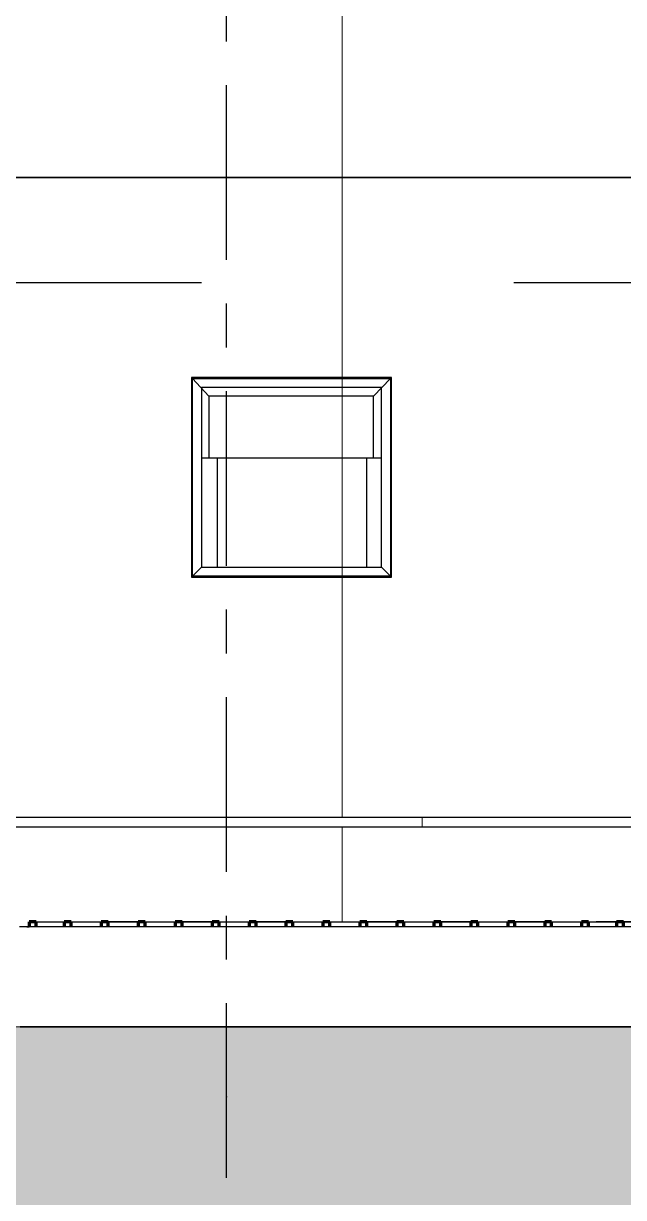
# Model space of a CAD drawing. Header units: millimetres. Extents: x -4391136 to -1798569, y -886572 to -291056.
# Drawn here: x -2233329 to -2232728, y -394861 to -393686 of the extents above; entities that cross this region are included whole.
import ezdxf
from ezdxf.enums import TextEntityAlignment as Align

# ---------------------------------------------------------------- set-up
doc = ezdxf.new("R2010")
doc.units = ezdxf.units.MM
doc.set_wipeout_variables(frame=1)
for name, pattern in [('CENTER', [50.8, 31.75, -6.35, 6.35, -6.35]), ('TA_GL_000.70000', [1.925, 0.7, -0.175, 0.175, -0.175, 0.7]), ('TA_GL_005.00000', [13.75, 5, -1.25, 1.25, -1.25, 5])]:
    doc.linetypes.add(name, pattern=pattern)
for name, color, linetype in [('000 - 0_SYM_DWG_GRID-BUBBLE_MAIN_COLOR_1', 7, 'Continuous'), ('000 - 0_SYM_DWG_GRIDLINE_MAIN_COLOR_251', 7, 'Continuous'), ('000 - CONCRETE_COL_CUT_COLOR_1', 7, 'Continuous'), ('000 - CONCRETE_COL_CUT_COLOR_5', 7, 'Continuous'), ('000 - CONCRETE_COL_HATCH_', 7, 'Continuous'), ('000 - CONCRETE_COL_WIPEOUT_', 7, 'Continuous'), ('000 - CONCRETE_WALL_MAIN_COLOR_1', 7, 'Continuous'), ('000 - GRID', 7, 'CENTER')]:
    doc.layers.add(name, color=color, linetype=linetype)
doc.styles.add('Arial', font='arial.ttf', dxfattribs={"height": 1500})
doc.styles.add('TA', font='', dxfattribs={"height": 4.5})
doc.styles.get('TA').set_extended_font_data('Cordia New')

# ---------------------------------------------------------------- blocks, each defined once
blk = doc.blocks.new('*U1514')
at = {"layer": '000 - 0_SYM_DWG_GRIDLINE_MAIN_COLOR_251', "color": 7, "linetype": 'ByBlock', "ltscale": 5}
blk.add_line((20, 0), (-622.815, 0), dxfattribs=at)
at = {"color": 7, "style": 'TA', "flags": 1}
blk.add_attdef('LOCATION', (6, -6), '', height=4.5, rotation=270, dxfattribs=at)
blk = doc.blocks.new('*U1512')
at = {"layer": '000 - 0_SYM_DWG_GRIDLINE_MAIN_COLOR_251', "color": 7, "linetype": 'ByBlock', "ltscale": 5}
blk.add_line((20, 0), (-354.517, 0), dxfattribs=at)
at = {"layer": '000 - 0_SYM_DWG_GRIDLINE_MAIN_COLOR_251', "color": 7}
blk.add_point((0, 0), dxfattribs=at)
at = {"color": 7, "style": 'TA', "flags": 1}
blk.add_attdef('LOCATION', (6, -6), '', height=4.5, rotation=270, dxfattribs=at)
at = {"layer": '000 - 0_SYM_DWG_GRID-BUBBLE_MAIN_COLOR_1', "color": 7, "style": 'Arial'}
blk.add_attdef('GRID-HEAD', text='', height=4, rotation=90, dxfattribs=at).set_placement((63.75, 0), align=Align.MIDDLE_CENTER)
blk = doc.blocks.new('W-1-PP17-ENT2_REV00_20260527-020919_ELEVATION_2_DIMS')
at = {"layer": '000 - GRID', "color": 7, "linetype": 'TA_GL_000.70000', "xscale": 50.00000000000038, "yscale": 50.00000000000038, "zscale": 50.00000000000038, "rotation": 270}
blk.add_blockref('*U1512', (0, 101070), dxfattribs=at)
blk = doc.blocks.new('Earth Pit - Earth Pit-V94-ENTRANCE 2 - ENLARGE ELEVATION 2')
at = {"layer": '000 - CONCRETE_WALL_MAIN_COLOR_1', "color": 7}
for p, q in [((-495978.9, 101245), (-496278.9, 101245)), ((-496278.9, 101245), (-495978.9, 101245))]:
    blk.add_line(p, q, dxfattribs=at)
blk = doc.blocks.new('DPA_Drainage Gutter_Landscape PP17_REV B - DPA_Drainage Gutter_Landscape PP17_REV B-V127-ENTRANCE 2 - ENLARGE ELEVATION 2')
at = {"layer": '000 - CONCRETE_WALL_MAIN_COLOR_1', "color": 7, "lineweight": 70}
for p, q in [((-496839.4, 101245), (-496846.4, 101245)), ((-496846.4, 101245), (-496846.4, 101240)), ((-496839.4, 101240), (-496839.4, 101245)), ((-496804.4, 101245), (-496811.4, 101245)), ((-496811.4, 101245), (-496811.4, 101240)), ((-496804.4, 101240), (-496804.4, 101245)), ((-496767.4, 101245), (-496774.4, 101245)), ((-496774.4, 101245), (-496774.4, 101240)), ((-496767.4, 101240), (-496767.4, 101245)), ((-496730.4, 101245), (-496737.4, 101245)), ((-496737.4, 101245), (-496737.4, 101240)), ((-496730.4, 101240), (-496730.4, 101245)), ((-496693.4, 101245), (-496700.4, 101245)), ((-496700.4, 101245), (-496700.4, 101240)), ((-496693.4, 101240), (-496693.4, 101245)), ((-496656.4, 101245), (-496663.4, 101245)), ((-496663.4, 101245), (-496663.4, 101240)), ((-496656.4, 101240), (-496656.4, 101245)), ((-496619.4, 101245), (-496626.4, 101245)), ((-496626.4, 101245), (-496626.4, 101240)), ((-496619.4, 101240), (-496619.4, 101245)), ((-496582.4, 101245), (-496589.4, 101245)), ((-496589.4, 101245), (-496589.4, 101240)), ((-496582.4, 101240), (-496582.4, 101245)), ((-496545.4, 101245), (-496552.4, 101245)), ((-496552.4, 101245), (-496552.4, 101240)), ((-496545.4, 101240), (-496545.4, 101245)), ((-496508.4, 101245), (-496515.4, 101245)), ((-496515.4, 101245), (-496515.4, 101240)), ((-496508.4, 101240), (-496508.4, 101245)), ((-496471.4, 101245), (-496478.4, 101245)), ((-496478.4, 101245), (-496478.4, 101240)), ((-496471.4, 101240), (-496471.4, 101245)), ((-496434.4, 101245), (-496441.4, 101245)), ((-496441.4, 101245), (-496441.4, 101240)), ((-496434.4, 101240), (-496434.4, 101245)), ((-496397.4, 101245), (-496404.4, 101245)), ((-496404.4, 101245), (-496404.4, 101240)), ((-496397.4, 101240), (-496397.4, 101245)), ((-496360.4, 101245), (-496367.4, 101245)), ((-496367.4, 101245), (-496367.4, 101240)), ((-496360.4, 101240), (-496360.4, 101245)), ((-496323.4, 101245), (-496330.4, 101245)), ((-496330.4, 101245), (-496330.4, 101240)), ((-496323.4, 101240), (-496323.4, 101245)), ((-496286.4, 101245), (-496293.4, 101245)), ((-496293.4, 101245), (-496293.4, 101240)), ((-496286.4, 101240), (-496286.4, 101245)), ((-496251.4, 101245), (-496258.4, 101245)), ((-496258.4, 101245), (-496258.4, 101240)), ((-496251.4, 101240), (-496251.4, 101245))]:
    blk.add_line(p, q, dxfattribs=at)
at = {"layer": '000 - CONCRETE_WALL_MAIN_COLOR_1', "color": 7}
for p, q in [((-496839.4, 101245), (-496811.4, 101245)), ((-496839.4, 101245), (-496811.4, 101245)), ((-496839.4, 101240), (-496839.4, 101245)), ((-496839.4, 101240), (-496839.4, 101245)), ((-496811.4, 101245), (-496811.4, 101240)), ((-496811.4, 101245), (-496811.4, 101240)), ((-496804.4, 101245), (-496774.4, 101245)), ((-496804.4, 101245), (-496774.4, 101245)), ((-496804.4, 101240), (-496804.4, 101245)), ((-496804.4, 101245), (-496804.4, 101240)), ((-496774.4, 101245), (-496774.4, 101240)), ((-496774.4, 101245), (-496774.4, 101240)), ((-496767.4, 101245), (-496737.4, 101245)), ((-496737.4, 101245), (-496767.4, 101245)), ((-496767.4, 101245), (-496767.4, 101240)), ((-496767.4, 101240), (-496767.4, 101245)), ((-496737.4, 101245), (-496737.4, 101240)), ((-496737.4, 101245), (-496737.4, 101240)), ((-496730.4, 101245), (-496700.4, 101245)), ((-496730.4, 101245), (-496700.4, 101245)), ((-496730.4, 101240), (-496730.4, 101245)), ((-496730.4, 101245), (-496730.4, 101240)), ((-496700.4, 101245), (-496700.4, 101240)), ((-496700.4, 101245), (-496700.4, 101240)), ((-496693.4, 101245), (-496663.4, 101245)), ((-496663.4, 101245), (-496693.4, 101245)), ((-496693.4, 101245), (-496693.4, 101240)), ((-496693.4, 101240), (-496693.4, 101245)), ((-496663.4, 101245), (-496663.4, 101240)), ((-496663.4, 101245), (-496663.4, 101240)), ((-496656.4, 101245), (-496626.4, 101245)), ((-496656.4, 101245), (-496626.4, 101245)), ((-496656.4, 101240), (-496656.4, 101245)), ((-496656.4, 101245), (-496656.4, 101240)), ((-496626.4, 101245), (-496626.4, 101240)), ((-496626.4, 101245), (-496626.4, 101240)), ((-496619.4, 101245), (-496589.4, 101245)), ((-496589.4, 101245), (-496619.4, 101245)), ((-496619.4, 101245), (-496619.4, 101240)), ((-496619.4, 101240), (-496619.4, 101245)), ((-496589.4, 101245), (-496589.4, 101240)), ((-496589.4, 101245), (-496589.4, 101240)), ((-496582.4, 101240), (-496582.4, 101245)), ((-496582.4, 101245), (-496552.4, 101245)), ((-496582.4, 101245), (-496552.4, 101245)), ((-496582.4, 101245), (-496582.4, 101240)), ((-496552.4, 101245), (-496552.4, 101240)), ((-496552.4, 101245), (-496552.4, 101240)), ((-496545.4, 101245), (-496515.4, 101245)), ((-496545.4, 101245), (-496515.4, 101245)), ((-496545.4, 101240), (-496545.4, 101245)), ((-496545.4, 101245), (-496545.4, 101240)), ((-496515.4, 101240), (-496515.4, 101245)), ((-496515.4, 101245), (-496515.4, 101240)), ((-496508.4, 101245), (-496478.4, 101245)), ((-496478.4, 101245), (-496508.4, 101245)), ((-496508.4, 101245), (-496508.4, 101240)), ((-496508.4, 101245), (-496508.4, 101240)), ((-496478.4, 101240), (-496478.4, 101245)), ((-496478.4, 101240), (-496478.4, 101245)), ((-496471.4, 101245), (-496441.4, 101245)), ((-496471.4, 101245), (-496441.4, 101245)), ((-496471.4, 101240), (-496471.4, 101245)), ((-496471.4, 101245), (-496471.4, 101240)), ((-496441.4, 101240), (-496441.4, 101245)), ((-496441.4, 101245), (-496441.4, 101240)), ((-496434.4, 101245), (-496404.4, 101245)), ((-496404.4, 101245), (-496434.4, 101245)), ((-496434.4, 101245), (-496434.4, 101240)), ((-496434.4, 101245), (-496434.4, 101240)), ((-496404.4, 101240), (-496404.4, 101245)), ((-496404.4, 101240), (-496404.4, 101245)), ((-496397.4, 101245), (-496367.4, 101245)), ((-496397.4, 101245), (-496367.4, 101245)), ((-496397.4, 101240), (-496397.4, 101245)), ((-496397.4, 101245), (-496397.4, 101240)), ((-496367.4, 101240), (-496367.4, 101245)), ((-496367.4, 101245), (-496367.4, 101240)), ((-496360.4, 101245), (-496330.4, 101245)), ((-496330.4, 101245), (-496360.4, 101245)), ((-496360.4, 101245), (-496360.4, 101240)), ((-496360.4, 101245), (-496360.4, 101240)), ((-496330.4, 101240), (-496330.4, 101245)), ((-496330.4, 101240), (-496330.4, 101245)), ((-496323.4, 101245), (-496293.4, 101245)), ((-496323.4, 101245), (-496293.4, 101245)), ((-496323.4, 101240), (-496323.4, 101245)), ((-496323.4, 101245), (-496323.4, 101240)), ((-496293.4, 101240), (-496293.4, 101245)), ((-496293.4, 101245), (-496293.4, 101240)), ((-496286.4, 101245), (-496258.4, 101245)), ((-496286.4, 101245), (-496258.4, 101245)), ((-496286.4, 101245), (-496286.4, 101240)), ((-496286.4, 101245), (-496286.4, 101240)), ((-496258.4, 101240), (-496258.4, 101245)), ((-496258.4, 101245), (-496258.4, 101240)), ((-496811.4, 101240), (-496839.4, 101240)), ((-496774.4, 101240), (-496804.4, 101240)), ((-496737.4, 101240), (-496767.4, 101240)), ((-496700.4, 101240), (-496730.4, 101240)), ((-496663.4, 101240), (-496693.4, 101240)), ((-496626.4, 101240), (-496656.4, 101240)), ((-496589.4, 101240), (-496619.4, 101240)), ((-496552.4, 101240), (-496582.4, 101240)), ((-496515.4, 101240), (-496545.4, 101240)), ((-496478.4, 101240), (-496508.4, 101240)), ((-496441.4, 101240), (-496471.4, 101240)), ((-496404.4, 101240), (-496434.4, 101240)), ((-496367.4, 101240), (-496397.4, 101240)), ((-496330.4, 101240), (-496360.4, 101240)), ((-496293.4, 101240), (-496323.4, 101240)), ((-496258.4, 101240), (-496286.4, 101240))]:
    blk.add_line(p, q, dxfattribs=at)
blk = doc.blocks.new('DPA_LIGHTING_WALL MOUNT_WLL711 1 - 10W LED_use_-V131-ENTRANCE 2 - ENLARGE ELEVATION 2')
at = {"layer": '000 - CONCRETE_WALL_MAIN_COLOR_1', "color": 7}
for p, q in [((-517483.9, 101790), (-517683.9, 101790)), ((-517683.9, 101790), (-517683.9, 101590)), ((-517682.9, 101789), (-517666.8, 101771)), ((-517682.9, 101789), (-517484.9, 101789)), ((-517682.9, 101591), (-517682.9, 101789)), ((-517501.8, 101771), (-517484.9, 101789)), ((-517484.9, 101789), (-517484.9, 101591)), ((-517483.9, 101590), (-517483.9, 101790)), ((-517673.9, 101780), (-517493.9, 101780)), ((-517673.9, 101780), (-517673.9, 101600)), ((-517501.8, 101771), (-517666.8, 101771)), ((-517666.8, 101771), (-517666.8, 101709.4)), ((-517501.8, 101709.4), (-517501.8, 101771)), ((-517493.9, 101600), (-517493.9, 101780)), ((-517673.9, 101709.4), (-517493.9, 101709.4)), ((-517658.2, 101709.4), (-517658.2, 101600)), ((-517508.5, 101600), (-517508.5, 101709.4)), ((-517683.9, 101590), (-517673.9, 101600)), ((-517673.9, 101600), (-517493.9, 101600)), ((-517483.9, 101590), (-517493.9, 101600)), ((-517683.9, 101590), (-517483.9, 101590)), ((-517484.9, 101591), (-517682.9, 101591))]:
    blk.add_line(p, q, dxfattribs=at)
blk = doc.blocks.new('*U1434')
at = {"layer": '000 - CONCRETE_COL_HATCH_'}
h = blk.add_hatch(dxfattribs=at)
h.set_pattern_fill('AR-CONC', scale=0.04)
h.set_pattern_definition([(50, (-342476.865, -850394.2085), (7.28738676, -0.63756342), [0.762, -8.382]), (355, (-342476.865, -850394.2085), (-1.40973686, 7.64227381), [0.6096, -6.705623367]), (100.4514447, (-342476.258, -850394.2616), (5.877649884, 7.004710076), [0.64760035, -7.123609784]), (46.1842, (-342476.865, -850392.1765), (10.84316164, -1.68169312), [1.143, -12.573]), (96.6355576, (-342475.962, -850392.317), (9.49616536, 9.89704498), [0.97140093, -10.68542433]), (351.1841512, (-342476.865, -850392.176), (9.49616536, 9.89704498), [0.91439868, -10.05838928]), (21, (-342475.849, -850392.6845), (6.06457565, -4.090607927), [0.762, -8.382]), (326, (-342475.849, -850392.6845), (2.472081134, 7.367518645), [0.6096, -6.7056]), (71.451445, (-342475.344, -850393.025), (8.53665677, 3.276910755), [0.64760035, -7.123597504]), (37.5, (-342476.8652, -850394.2085), (0.12354413, 3.382201555), [0, -6.62432, 0, -6.8072, 0, -6.731]), (7.5, (-342476.8652, -850394.2085), (2.6727865, 4.007222993), [0, -3.88112, 0, -6.47192, 0, -2.5654]), (327.5, (-342479.131, -850394.2085), (5.423623807, -0.22914976), [0, -2.54, 0, -7.9248, 0, -10.5156]), (317.5, (-342480.147, -850394.2085), (5.925167255, 1.017059641), [0, -3.302, 0, -5.26288, 0, -7.4676])])
h.paths.add_polyline_path([(0, 0), (0, 100), (-50, 100), (-50, 800), (-350, 800), (-350, 100), (-2946.4, 100), (-16181.8, -50), (-28357, -50), (-28357, 50), (-28357, -50), (-28357, 50), (-28504.4, 50), (-28532.4, 22), (-28543.7, -50), (-30682, -50), (-30682, 0), (-31116.3, 0), (-31116.3, -300), (-16180.4, -300), (-2945, -150), (-350, -150), (-350, -704.7), (-50, -704.7), (-50, -150), (868.8, -150), (868.8, 0)])
at = {"layer": '000 - CONCRETE_COL_CUT_COLOR_1', "color": 7, "lineweight": -2}
blk.add_lwpolyline([(-50, 800), (-350, 800), (-350, 100), (-2946.4, 100), (-16181.8, -50)], dxfattribs=at)
blk = doc.blocks.new('A$C3de08056')
at = {"layer": '000 - CONCRETE_WALL_MAIN_COLOR_1', "lineweight": 9}
h = blk.add_hatch(dxfattribs=at)
h.set_pattern_fill('FP_5', style=0, pattern_type=2)
h.set_pattern_definition([(90, (-5209.9, -3900), (-600, 4e-14), [])])
h.paths.add_polyline_path([(-28499.9, -4200), (-5104.9, -4200), (-5104.9, -3900), (-28499.9, -3900), (-28499.9, -4130.1)])
h = blk.add_hatch(dxfattribs=at)
h.set_pattern_fill('FP_1', style=0, pattern_type=2)
h.set_pattern_definition([(90, (-5209.9, -4840), (-600, 4e-14), [])])
h.paths.add_polyline_path([(-28609.9, -5100), (-28597.4, -5100), (-28597.4, -5095), (-28002.4, -5095), (-28002.4, -5100), (-27998.1, -5100), (-27998.1, -5095), (-27403.1, -5095), (-27403.1, -5100), (-27398.8, -5100), (-27398.8, -5095), (-26803.8, -5095), (-26803.8, -5100), (-26799.6, -5100), (-26799.6, -5095), (-26204.6, -5095), (-26204.6, -5100), (-26200.3, -5100), (-26200.3, -5095), (-25605.3, -5095), (-25605.3, -5100), (-25601, -5100), (-25601, -5095), (-25006, -5095), (-25006, -5100), (-25001.7, -5100), (-25001.7, -5095), (-24406.7, -5095), (-24406.7, -5100), (-24402.4, -5100), (-24402.4, -5095), (-23807.4, -5095), (-23807.4, -5100), (-23803.1, -5100), (-23803.1, -5095), (-23208.1, -5095), (-23208.1, -5100), (-23203.8, -5100), (-23203.8, -5095), (-22608.8, -5095), (-22608.8, -5100), (-22604.6, -5100), (-22604.6, -5095), (-22009.6, -5095), (-22009.6, -5100), (-22005.3, -5100), (-22005.3, -5095), (-21410.3, -5095), (-21410.3, -5100), (-21406, -5100), (-21406, -5095), (-20811, -5095), (-20811, -5100), (-20806.7, -5100), (-20806.7, -5095), (-20211.7, -5095), (-20211.7, -5100), (-20207.4, -5100), (-20207.4, -5095), (-19612.4, -5095), (-19612.4, -5099.9), (-19607.4, -5099.9), (-19607.4, -5095), (-19128.4, -5094.5), (-6372.4, -4950), (-6372.4, -4945), (-5177.6, -4945), (-5177.6, -4950), (-5172.8, -4950), (-5172.8, -4945), (-5054.9, -4945), (-5054.9, -4850), (-28649.9, -4850), (-28649.9, -5100)])
h.paths.add_polyline_path([(-26298.1, -4840), (-5054.9, -4840), (-5054.9, -4200), (-5545.8, -4200), (-5545.8, -4510), (-5755.8, -4510), (-5755.8, -4200), (-26290.8, -4200), (-26290.8, -4510), (-26500.8, -4510), (-26500.8, -4200), (-28649.9, -4200), (-28649.9, -4840), (-26548, -4840)])
h.paths.add_polyline_path([(-28290.5, -4527.5), (-28306.9, -4521.9), (-28316.6, -4508.5), (-28316.3, -4491), (-28306.6, -4477.7), (-28290.5, -4472.5), (-28274.1, -4478.1), (-28264.3, -4492.3), (-28264.7, -4509), (-28274.4, -4522.3), (-28288.1, -4526.7)])
h.paths.add_polyline_path([(-28288.5, -4516.7), (-28278.1, -4512.4), (-28274.3, -4502), (-28279.7, -4502), (-28282.5, -4508.1), (-28288.5, -4510.7), (-28288.5, -4515.9)])
h.paths.add_polyline_path([(-28292.5, -4516.7), (-28292.5, -4510.7), (-28298.5, -4508.1), (-28302, -4502), (-28307.1, -4502.2), (-28302.3, -4512.6), (-28294.4, -4515.9)])
h.paths.add_polyline_path([(-28302, -4498), (-28301.2, -4498), (-28298.5, -4491.9), (-28292.5, -4489.3), (-28292.5, -4483.3), (-28302.8, -4487.6), (-28306.7, -4498), (-28305.4, -4498)])
h.paths.add_polyline_path([(-28273.8, -4498), (-28278.6, -4487.4), (-28288.5, -4483.3), (-28288.5, -4489.3), (-28282.2, -4492.3), (-28279, -4498), (-28274.3, -4498)])
h.paths.add_polyline_path([(-28290.5, -4343.9), (-28295.6, -4343.1), (-28296.1, -4338.3), (-28296.4, -4333.4), (-28296, -4326.9), (-28295.6, -4326.4), (-28301.1, -4325.8), (-28305.5, -4323), (-28305.5, -4314.2), (-28300.1, -4311.3), (-28297.3, -4310.8), (-28297.5, -4308.6), (-28301.5, -4306.4), (-28301.5, -4303.8), (-28303.9, -4303.8), (-28304.1, -4304.9), (-28307.8, -4315.2), (-28309.9, -4315.2), (-28310.2, -4303.8), (-28311.8, -4303.8), (-28310, -4299.5), (-28311.7, -4296.1), (-28309.9, -4296.1), (-28310, -4282), (-28311.2, -4279.8), (-28311.2, -4275.6), (-28309.9, -4273.3), (-28307.5, -4272.1), (-28302.8, -4271.9), (-28300, -4271.9), (-28295.6, -4265), (-28293.9, -4265), (-28293.9, -4263), (-28287, -4263), (-28287, -4265), (-28285.3, -4265), (-28281, -4271.9), (-28279.5, -4271.9), (-28279.9, -4283.5), (-28282.4, -4283.5), (-28282.1, -4292.2), (-28279.5, -4293.6), (-28279.5, -4306.4), (-28283.6, -4308.7), (-28283.4, -4311), (-28278.8, -4312.1), (-28275.5, -4314.2), (-28275.5, -4323), (-28279.9, -4325.8), (-28285.4, -4326.8), (-28284.5, -4327), (-28285.1, -4330.9), (-28285.3, -4331.7), (-28284.5, -4332.1), (-28285.1, -4335.7), (-28285.3, -4336.5), (-28284.5, -4336.9), (-28285, -4340), (-28285.4, -4343.1)])
h.paths.add_polyline_path([(-28314.8, -4300.8), (-28314.8, -4299.2), (-28313.9, -4300)])
h.paths.add_polyline_path([(-28311.9, -4298), (-28312.5, -4296.2), (-28311.7, -4296.1)])
h.paths.add_polyline_path([(-28302.5, -4296.1), (-28301.5, -4296.1), (-28301.5, -4293.6), (-28298.5, -4291.3), (-28298.9, -4283.5), (-28302.8, -4283.5), (-28302.8, -4296.1)])
h.paths.add_polyline_path([(-28306.4, -4279.2), (-28305.1, -4278.5), (-28305.1, -4277), (-28306.4, -4276.2), (-28307.7, -4277), (-28307.7, -4278.5), (-28306.8, -4279.2)])
h = blk.add_hatch(dxfattribs=at)
h.set_pattern_fill('FP_2', style=0, pattern_type=2)
h.set_pattern_definition([(90, (-5129.9, -5250), (-600, 4e-14), [])])
h.paths.add_polyline_path([(-5064.9, -4850), (-5064.9, -4840), (-28639.9, -4840), (-28639.9, -4850), (-5183, -4850)])
at = {"layer": '000 - CONCRETE_WALL_MAIN_COLOR_1', "color": 7}
for p, q in [((-5054.9, -4200), (-28649.9, -4200)), ((-28499.9, -4200), (-5204.9, -4200)), ((-28499.9, -4200), (-5104.9, -4200)), ((-28649.9, -4840), (-5054.9, -4840)), ((-28639.9, -4840), (-5064.9, -4840)), ((-5054.9, -4850), (-28649.9, -4850)), ((-5064.9, -4850), (-28639.9, -4850)), ((-3778, -4950), (-6382.1, -4950)), ((-6374.9, -4950), (-6372.4, -4950)), ((-3778, -4950), (-6374.9, -4950)), ((-6374.4, -5050), (-19609.8, -5200)), ((-6381.5, -5050), (-3778, -5050)), ((-3778, -5050), (-6381.5, -5050)), ((-6374.4, -5050), (-3778, -5050)), ((-3778, -5050), (-6374.4, -5050)), ((-3778, -5050), (-6374.4, -5050))]:
    blk.add_line(p, q, dxfattribs=at)
for name, p in [('DPA_LIGHTING_WALL MOUNT_WLL711 1 - 10W LED_use_-V131-ENTRANCE 2 - ENLARGE ELEVATION 2', (511474, -106190)), ('DPA_Drainage Gutter_Landscape PP17_REV B - DPA_Drainage Gutter_Landscape PP17_REV B-V127-ENTRANCE 2 - ENLARGE ELEVATION 2', (490474, -106190)), ('Earth Pit - Earth Pit-V94-ENTRANCE 2 - ENLARGE ELEVATION 2', (490474, -106190))]:
    blk.add_blockref(name, p, dxfattribs=at)
at = {"layer": '000 - CONCRETE_COL_CUT_COLOR_5', "color": 7}
blk.add_blockref('*U1434', (-3428, -5150), dxfattribs=at)
blk = doc.blocks.new('W-1-PP17-ENT2_REV00_20260527-020919_ELEVATION_2_EX')
at = {"color": 7}
blk.add_blockref('A$C3de08056', (6174.9, 106190), dxfattribs=at)

msp = doc.modelspace()

# ---------------------------------------------------------------- block references
at = {"color": 7}
msp.add_blockref('W-1-PP17-ENT2_REV00_20260527-020919_ELEVATION_2_DIMS', (-2233125.2, -495830.4), dxfattribs=at)
at = {"layer": '000 - 0_SYM_DWG_GRIDLINE_MAIN_COLOR_251', "color": 7, "linetype": 'TA_GL_005.00000', "xscale": 50, "yscale": 50, "zscale": 50, "rotation": 180}
msp.add_blockref('*U1514', (-2259650.2, -393945.5), dxfattribs=at)

# ---------------------------------------------------------------- next in the draw order: block references
at = {"color": 7}
msp.add_blockref('W-1-PP17-ENT2_REV00_20260527-020919_ELEVATION_2_EX', (-2233125.2, -495830.4), dxfattribs=at)

doc.saveas('drawing.dxf')
